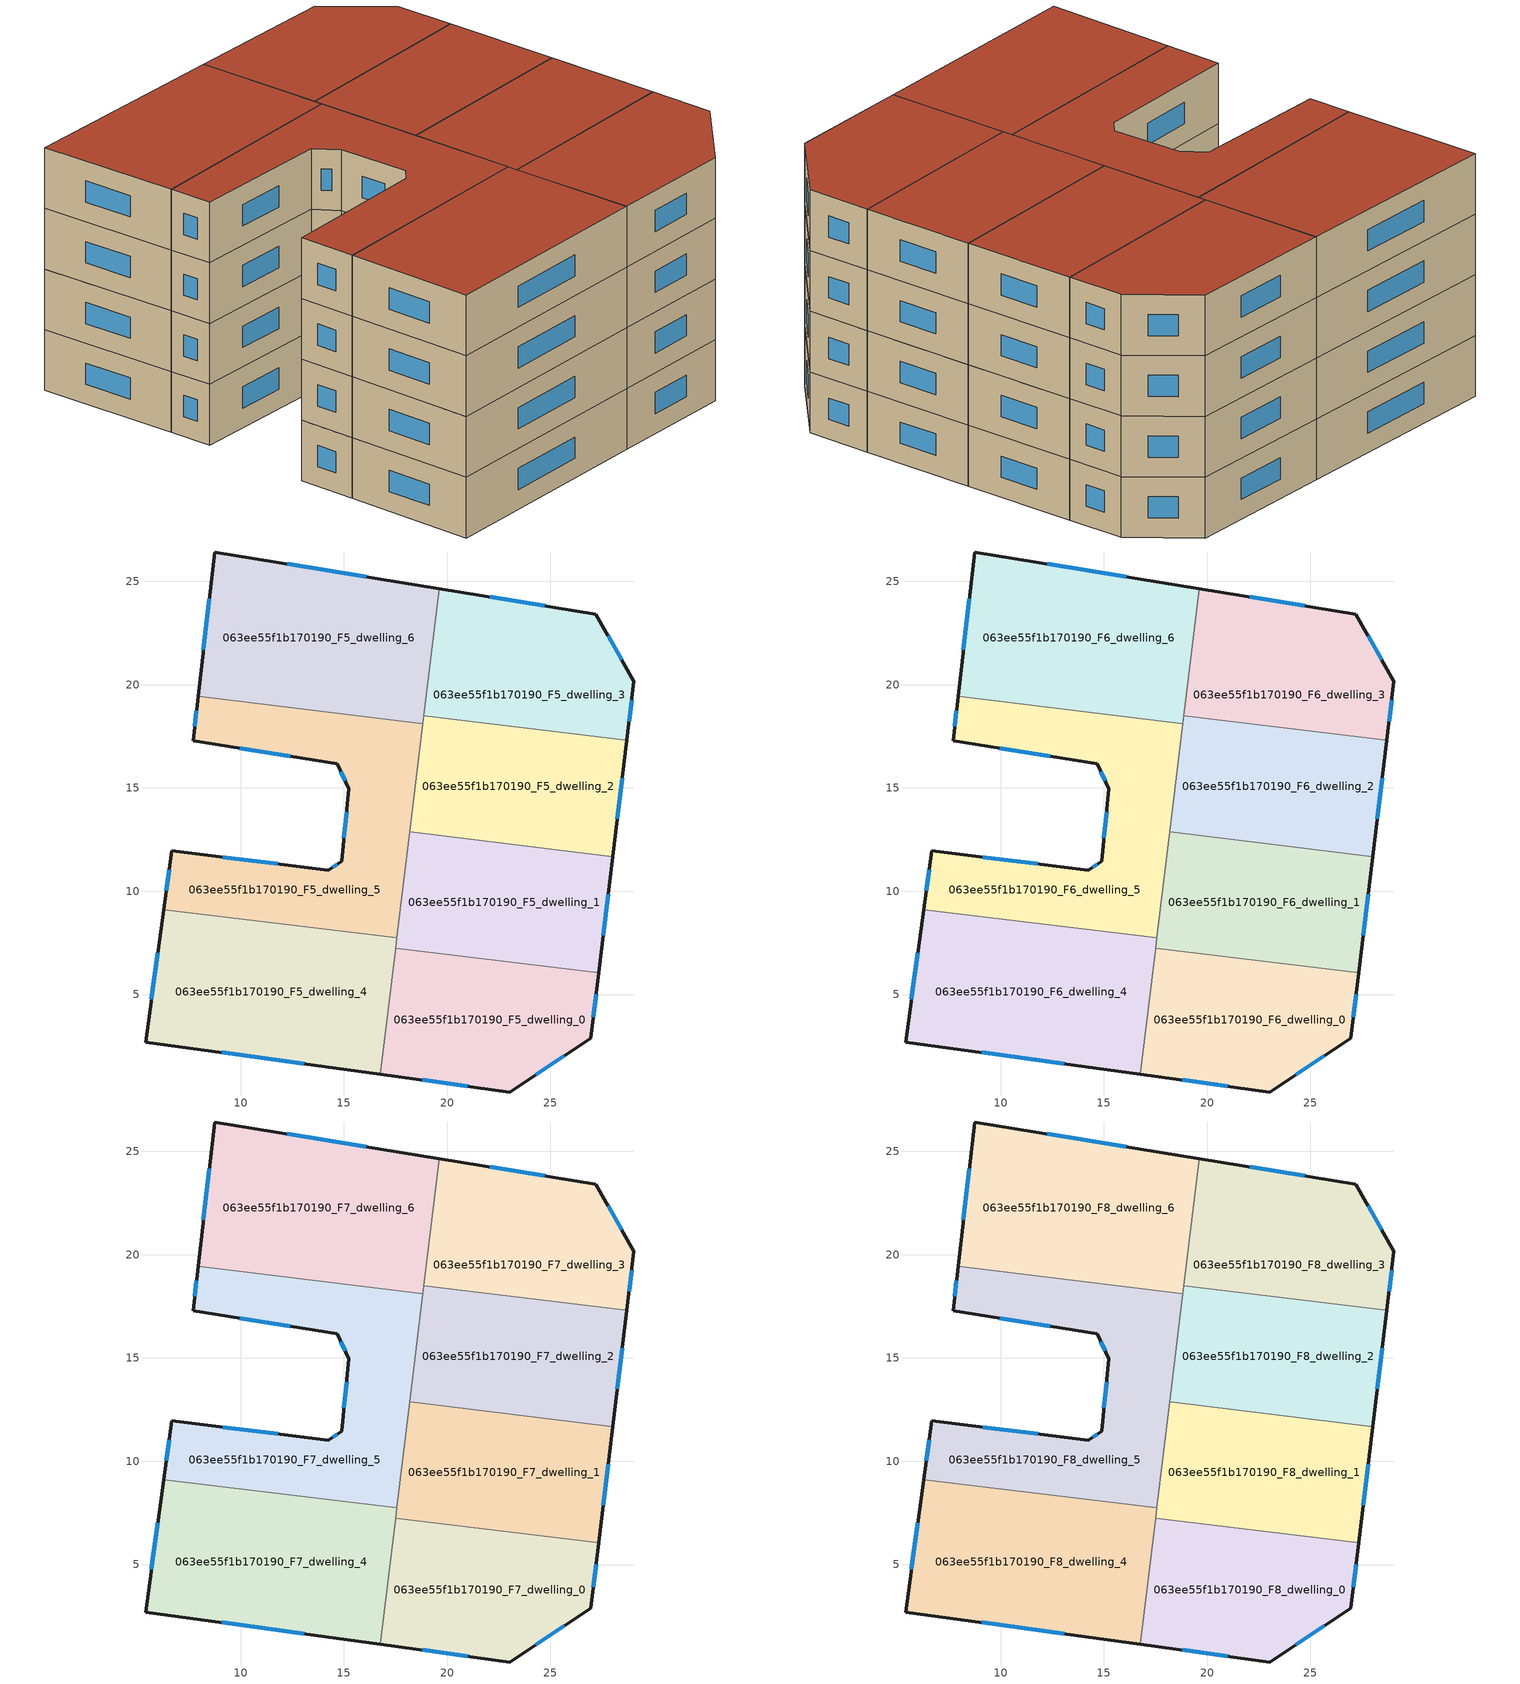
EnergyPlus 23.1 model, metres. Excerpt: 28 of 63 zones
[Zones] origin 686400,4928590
063ee55f1b170190_F5_dwelling_0
 floor to 063ee55f1b170190_F4_dwelling_0 (EU_floor_Construction): 27.34,6.05 26.95,2.88 23.02,0.28 16.76,1.14 17.5,7.25 z15
 wall outside (EU_wall_Construction): 16.76,1.14 23.02,0.28 26.95,2.88 27.34,6.05 z15:18
 wall to 063ee55f1b170190_F5_dwelling_1 (EU_wall_Construction): 27.34,6.05 17.5,7.25 z15:18
 wall to 063ee55f1b170190_F5_dwelling_4 (EU_wall_Construction): 17.5,7.25 16.76,1.14 z15:18
 window (EU_Window_Construction): 27.08,3.91 27.21,5.02 / 24.3,1.12 25.68,2.04 / 18.79,0.86 20.99,0.56 z15.97:17.03
063ee55f1b170190_F5_dwelling_1
 floor to 063ee55f1b170190_F4_dwelling_1 (EU_floor_Construction): 28.02,11.67 27.34,6.05 17.5,7.25 18.19,12.87 z15
 wall outside (EU_wall_Construction): 27.34,6.05 28.02,11.67 z15:18
 wall to 063ee55f1b170190_F5_dwelling_2 (EU_wall_Construction): 28.02,11.67 18.19,12.87 z15:18
 wall to 063ee55f1b170190_F5_dwelling_5 (EU_wall_Construction): 18.19,12.87 17.56,7.74 z15:18
 wall to 063ee55f1b170190_F5_dwelling_4 (EU_wall_Construction): 17.56,7.74 17.5,7.24 z15:18
 window (EU_Window_Construction): 27.56,7.87 27.8,9.85 z15.97:17.03
063ee55f1b170190_F5_dwelling_2
 floor to 063ee55f1b170190_F4_dwelling_2 (EU_floor_Construction): 28.7,17.3 28.02,11.67 18.19,12.87 18.87,18.49 z15
 wall outside (EU_wall_Construction): 28.02,11.67 28.7,17.3 z15:18
 wall to 063ee55f1b170190_F5_dwelling_3 (EU_wall_Construction): 28.7,17.3 18.87,18.49 z15:18
 wall to 063ee55f1b170190_F5_dwelling_6 (EU_wall_Construction): 18.87,18.49 18.82,18.11 z15:18
 wall to 063ee55f1b170190_F5_dwelling_5 (EU_wall_Construction): 18.82,18.11 18.19,12.87 z15:18
 window (EU_Window_Construction): 28.24,13.5 28.48,15.48 z15.97:17.03
063ee55f1b170190_F5_dwelling_3
 floor to 063ee55f1b170190_F4_dwelling_3 (EU_floor_Construction): 27.19,23.41 29.04,20.16 28.7,17.3 18.87,18.49 19.62,24.65 z15
 wall outside (EU_wall_Construction): 28.7,17.3 29.04,20.16 27.19,23.41 19.62,24.65 z15:18
 wall to 063ee55f1b170190_F5_dwelling_6 (EU_wall_Construction): 19.62,24.65 18.87,18.49 z15:18
 window (EU_Window_Construction): 24.74,23.81 22.07,24.25 / 28.44,21.21 27.79,22.36 / 28.81,18.23 28.93,19.23 z15.97:17.03
063ee55f1b170190_F5_dwelling_4
 floor to 063ee55f1b170190_F4_dwelling_4 (EU_floor_Construction): 17.56,7.74 16.76,1.14 5.4,2.7 6.28,9.11 z15
 wall outside (EU_wall_Construction): 6.28,9.11 5.4,2.7 16.76,1.14 z15:18
 wall to 063ee55f1b170190_F5_dwelling_5 (EU_wall_Construction): 17.56,7.74 6.28,9.11 z15:18
 window (EU_Window_Construction): 9.09,2.2 13.08,1.65 / 6,7.03 5.69,4.78 z15.97:17.03
063ee55f1b170190_F5_dwelling_5
 floor to 063ee55f1b170190_F4_dwelling_5 (EU_floor_Construction): 18.82,18.11 17.56,7.74 6.28,9.11 6.68,11.95 14.25,11.02 14.89,11.44 15.24,14.96 14.67,16.17 7.7,17.29 7.95,19.43 z15
 wall outside (EU_wall_Construction): 7.95,19.43 7.7,17.29 14.67,16.17 15.24,14.96 14.89,11.44 14.25,11.02 6.68,11.95 6.28,9.11 z15:18
 wall to 063ee55f1b170190_F5_dwelling_6 (EU_wall_Construction): 18.82,18.11 7.95,19.43 z15:18
 window (EU_Window_Construction): 11.8,11.32 9.13,11.65 / 14.69,11.3 14.46,11.16 / 15.13,13.82 15.01,12.58 / 14.86,15.78 15.06,15.35 / 9.96,16.93 12.41,16.53 / 7.87,18.73 7.78,17.98 / 6.55,11.03 6.41,10.03 z15.97:17.03
063ee55f1b170190_F5_dwelling_6
 floor to 063ee55f1b170190_F4_dwelling_6 (EU_floor_Construction): 19.62,24.65 18.82,18.11 7.95,19.43 8.74,26.42 z15
 wall outside (EU_wall_Construction): 19.62,24.65 8.74,26.42 7.95,19.43 z15:18
 window (EU_Window_Construction): 8.49,24.15 8.21,21.69 / 16.09,25.22 12.27,25.84 z15.97:17.03
063ee55f1b170190_F6_dwelling_0
 floor to 063ee55f1b170190_F5_dwelling_0 (EU_floor_Construction): 27.34,6.05 26.95,2.88 23.02,0.28 16.76,1.14 17.5,7.25 z18
 wall outside (EU_wall_Construction): 16.76,1.14 23.02,0.28 26.95,2.88 27.34,6.05 z18:21
 wall to 063ee55f1b170190_F6_dwelling_1 (EU_wall_Construction): 27.34,6.05 17.5,7.25 z18:21
 wall to 063ee55f1b170190_F6_dwelling_4 (EU_wall_Construction): 17.5,7.25 16.76,1.14 z18:21
 window (EU_Window_Construction): 27.08,3.91 27.21,5.02 / 24.3,1.12 25.68,2.04 / 18.79,0.86 20.99,0.56 z18.97:20.03
063ee55f1b170190_F6_dwelling_1
 floor to 063ee55f1b170190_F5_dwelling_1 (EU_floor_Construction): 28.02,11.67 27.34,6.05 17.5,7.25 18.19,12.87 z18
 wall outside (EU_wall_Construction): 27.34,6.05 28.02,11.67 z18:21
 wall to 063ee55f1b170190_F6_dwelling_2 (EU_wall_Construction): 28.02,11.67 18.19,12.87 z18:21
 wall to 063ee55f1b170190_F6_dwelling_5 (EU_wall_Construction): 18.19,12.87 17.56,7.74 z18:21
 wall to 063ee55f1b170190_F6_dwelling_4 (EU_wall_Construction): 17.56,7.74 17.5,7.24 z18:21
 window (EU_Window_Construction): 27.56,7.87 27.8,9.85 z18.97:20.03
063ee55f1b170190_F6_dwelling_2
 floor to 063ee55f1b170190_F5_dwelling_2 (EU_floor_Construction): 28.7,17.3 28.02,11.67 18.19,12.87 18.87,18.49 z18
 wall outside (EU_wall_Construction): 28.02,11.67 28.7,17.3 z18:21
 wall to 063ee55f1b170190_F6_dwelling_3 (EU_wall_Construction): 28.7,17.3 18.87,18.49 z18:21
 wall to 063ee55f1b170190_F6_dwelling_6 (EU_wall_Construction): 18.87,18.49 18.82,18.11 z18:21
 wall to 063ee55f1b170190_F6_dwelling_5 (EU_wall_Construction): 18.82,18.11 18.19,12.87 z18:21
 window (EU_Window_Construction): 28.24,13.5 28.48,15.48 z18.97:20.03
063ee55f1b170190_F6_dwelling_3
 floor to 063ee55f1b170190_F5_dwelling_3 (EU_floor_Construction): 27.19,23.41 29.04,20.16 28.7,17.3 18.87,18.49 19.62,24.65 z18
 wall outside (EU_wall_Construction): 28.7,17.3 29.04,20.16 27.19,23.41 19.62,24.65 z18:21
 wall to 063ee55f1b170190_F6_dwelling_6 (EU_wall_Construction): 19.62,24.65 18.87,18.49 z18:21
 window (EU_Window_Construction): 24.74,23.81 22.07,24.25 / 28.44,21.21 27.79,22.36 / 28.81,18.23 28.93,19.23 z18.97:20.03
063ee55f1b170190_F6_dwelling_4
 floor to 063ee55f1b170190_F5_dwelling_4 (EU_floor_Construction): 17.56,7.74 16.76,1.14 5.4,2.7 6.28,9.11 z18
 wall outside (EU_wall_Construction): 6.28,9.11 5.4,2.7 16.76,1.14 z18:21
 wall to 063ee55f1b170190_F6_dwelling_5 (EU_wall_Construction): 17.56,7.74 6.28,9.11 z18:21
 window (EU_Window_Construction): 9.09,2.2 13.08,1.65 / 6,7.03 5.69,4.78 z18.97:20.03
063ee55f1b170190_F6_dwelling_5
 floor to 063ee55f1b170190_F5_dwelling_5 (EU_floor_Construction): 18.82,18.11 17.56,7.74 6.28,9.11 6.68,11.95 14.25,11.02 14.89,11.44 15.24,14.96 14.67,16.17 7.7,17.29 7.95,19.43 z18
 wall outside (EU_wall_Construction): 7.95,19.43 7.7,17.29 14.67,16.17 15.24,14.96 14.89,11.44 14.25,11.02 6.68,11.95 6.28,9.11 z18:21
 wall to 063ee55f1b170190_F6_dwelling_6 (EU_wall_Construction): 18.82,18.11 7.95,19.43 z18:21
 window (EU_Window_Construction): 11.8,11.32 9.13,11.65 / 14.69,11.3 14.46,11.16 / 15.13,13.82 15.01,12.58 / 14.86,15.78 15.06,15.35 / 9.96,16.93 12.41,16.53 / 7.87,18.73 7.78,17.98 / 6.55,11.03 6.41,10.03 z18.97:20.03
063ee55f1b170190_F6_dwelling_6
 floor to 063ee55f1b170190_F5_dwelling_6 (EU_floor_Construction): 19.62,24.65 18.82,18.11 7.95,19.43 8.74,26.42 z18
 wall outside (EU_wall_Construction): 19.62,24.65 8.74,26.42 7.95,19.43 z18:21
 window (EU_Window_Construction): 8.49,24.15 8.21,21.69 / 16.09,25.22 12.27,25.84 z18.97:20.03
063ee55f1b170190_F7_dwelling_0
 floor to 063ee55f1b170190_F6_dwelling_0 (EU_floor_Construction): 27.34,6.05 26.95,2.88 23.02,0.28 16.76,1.14 17.5,7.25 z21
 wall outside (EU_wall_Construction): 16.76,1.14 23.02,0.28 26.95,2.88 27.34,6.05 z21:24
 wall to 063ee55f1b170190_F7_dwelling_1 (EU_wall_Construction): 27.34,6.05 17.5,7.25 z21:24
 wall to 063ee55f1b170190_F7_dwelling_4 (EU_wall_Construction): 17.5,7.25 16.76,1.14 z21:24
 window (EU_Window_Construction): 27.08,3.91 27.21,5.02 / 24.3,1.12 25.68,2.04 / 18.79,0.86 20.99,0.56 z21.97:23.03
063ee55f1b170190_F7_dwelling_1
 floor to 063ee55f1b170190_F6_dwelling_1 (EU_floor_Construction): 28.02,11.67 27.34,6.05 17.5,7.25 18.19,12.87 z21
 wall outside (EU_wall_Construction): 27.34,6.05 28.02,11.67 z21:24
 wall to 063ee55f1b170190_F7_dwelling_2 (EU_wall_Construction): 28.02,11.67 18.19,12.87 z21:24
 wall to 063ee55f1b170190_F7_dwelling_5 (EU_wall_Construction): 18.19,12.87 17.56,7.74 z21:24
 wall to 063ee55f1b170190_F7_dwelling_4 (EU_wall_Construction): 17.56,7.74 17.5,7.24 z21:24
 window (EU_Window_Construction): 27.56,7.87 27.8,9.85 z21.97:23.03
063ee55f1b170190_F7_dwelling_2
 floor to 063ee55f1b170190_F6_dwelling_2 (EU_floor_Construction): 28.7,17.3 28.02,11.67 18.19,12.87 18.87,18.49 z21
 wall outside (EU_wall_Construction): 28.02,11.67 28.7,17.3 z21:24
 wall to 063ee55f1b170190_F7_dwelling_3 (EU_wall_Construction): 28.7,17.3 18.87,18.49 z21:24
 wall to 063ee55f1b170190_F7_dwelling_6 (EU_wall_Construction): 18.87,18.49 18.82,18.11 z21:24
 wall to 063ee55f1b170190_F7_dwelling_5 (EU_wall_Construction): 18.82,18.11 18.19,12.87 z21:24
 window (EU_Window_Construction): 28.24,13.5 28.48,15.48 z21.97:23.03
063ee55f1b170190_F7_dwelling_3
 floor to 063ee55f1b170190_F6_dwelling_3 (EU_floor_Construction): 27.19,23.41 29.04,20.16 28.7,17.3 18.87,18.49 19.62,24.65 z21
 wall outside (EU_wall_Construction): 28.7,17.3 29.04,20.16 27.19,23.41 19.62,24.65 z21:24
 wall to 063ee55f1b170190_F7_dwelling_6 (EU_wall_Construction): 19.62,24.65 18.87,18.49 z21:24
 window (EU_Window_Construction): 24.74,23.81 22.07,24.25 / 28.44,21.21 27.79,22.36 / 28.81,18.23 28.93,19.23 z21.97:23.03
063ee55f1b170190_F7_dwelling_4
 floor to 063ee55f1b170190_F6_dwelling_4 (EU_floor_Construction): 17.56,7.74 16.76,1.14 5.4,2.7 6.28,9.11 z21
 wall outside (EU_wall_Construction): 6.28,9.11 5.4,2.7 16.76,1.14 z21:24
 wall to 063ee55f1b170190_F7_dwelling_5 (EU_wall_Construction): 17.56,7.74 6.28,9.11 z21:24
 window (EU_Window_Construction): 9.09,2.2 13.08,1.65 / 6,7.03 5.69,4.78 z21.97:23.03
063ee55f1b170190_F7_dwelling_5
 floor to 063ee55f1b170190_F6_dwelling_5 (EU_floor_Construction): 18.82,18.11 17.56,7.74 6.28,9.11 6.68,11.95 14.25,11.02 14.89,11.44 15.24,14.96 14.67,16.17 7.7,17.29 7.95,19.43 z21
 wall outside (EU_wall_Construction): 7.95,19.43 7.7,17.29 14.67,16.17 15.24,14.96 14.89,11.44 14.25,11.02 6.68,11.95 6.28,9.11 z21:24
 wall to 063ee55f1b170190_F7_dwelling_6 (EU_wall_Construction): 18.82,18.11 7.95,19.43 z21:24
 window (EU_Window_Construction): 11.8,11.32 9.13,11.65 / 14.69,11.3 14.46,11.16 / 15.13,13.82 15.01,12.58 / 14.86,15.78 15.06,15.35 / 9.96,16.93 12.41,16.53 / 7.87,18.73 7.78,17.98 / 6.55,11.03 6.41,10.03 z21.97:23.03
063ee55f1b170190_F7_dwelling_6
 floor to 063ee55f1b170190_F6_dwelling_6 (EU_floor_Construction): 19.62,24.65 18.82,18.11 7.95,19.43 8.74,26.42 z21
 wall outside (EU_wall_Construction): 19.62,24.65 8.74,26.42 7.95,19.43 z21:24
 window (EU_Window_Construction): 8.49,24.15 8.21,21.69 / 16.09,25.22 12.27,25.84 z21.97:23.03
063ee55f1b170190_F8_dwelling_0
 floor to 063ee55f1b170190_F7_dwelling_0 (EU_floor_Construction): 27.34,6.05 26.95,2.88 23.02,0.28 16.76,1.14 17.5,7.25 z24
 wall outside (EU_wall_Construction): 16.76,1.14 23.02,0.28 26.95,2.88 27.34,6.05 z24:27
 wall to 063ee55f1b170190_F8_dwelling_1 (EU_wall_Construction): 27.34,6.05 17.5,7.25 z24:27
 wall to 063ee55f1b170190_F8_dwelling_4 (EU_wall_Construction): 17.5,7.25 16.76,1.14 z24:27
 window (EU_Window_Construction): 27.08,3.91 27.21,5.02 / 24.3,1.12 25.68,2.04 / 18.79,0.86 20.99,0.56 z24.97:26.03
 roof outside (EU_roof_Construction): 26.95,2.88 27.34,6.05 17.5,7.25 16.76,1.14 23.02,0.28 z27
063ee55f1b170190_F8_dwelling_1
 floor to 063ee55f1b170190_F7_dwelling_1 (EU_floor_Construction): 28.02,11.67 27.34,6.05 17.5,7.25 18.19,12.87 z24
 wall outside (EU_wall_Construction): 27.34,6.05 28.02,11.67 z24:27
 wall to 063ee55f1b170190_F8_dwelling_2 (EU_wall_Construction): 28.02,11.67 18.19,12.87 z24:27
 wall to 063ee55f1b170190_F8_dwelling_5 (EU_wall_Construction): 18.19,12.87 17.56,7.74 z24:27
 wall to 063ee55f1b170190_F8_dwelling_4 (EU_wall_Construction): 17.56,7.74 17.5,7.24 z24:27
 window (EU_Window_Construction): 27.56,7.87 27.8,9.85 z24.97:26.03
 roof outside (EU_roof_Construction): 27.34,6.05 28.02,11.67 18.19,12.87 17.5,7.25 z27
063ee55f1b170190_F8_dwelling_2
 floor to 063ee55f1b170190_F7_dwelling_2 (EU_floor_Construction): 28.7,17.3 28.02,11.67 18.19,12.87 18.87,18.49 z24
 wall outside (EU_wall_Construction): 28.02,11.67 28.7,17.3 z24:27
 wall to 063ee55f1b170190_F8_dwelling_3 (EU_wall_Construction): 28.7,17.3 18.87,18.49 z24:27
 wall to 063ee55f1b170190_F8_dwelling_6 (EU_wall_Construction): 18.87,18.49 18.82,18.11 z24:27
 wall to 063ee55f1b170190_F8_dwelling_5 (EU_wall_Construction): 18.82,18.11 18.19,12.87 z24:27
 window (EU_Window_Construction): 28.24,13.5 28.48,15.48 z24.97:26.03
 roof outside (EU_roof_Construction): 28.02,11.67 28.7,17.3 18.87,18.49 18.19,12.87 z27
063ee55f1b170190_F8_dwelling_3
 floor to 063ee55f1b170190_F7_dwelling_3 (EU_floor_Construction): 27.19,23.41 29.04,20.16 28.7,17.3 18.87,18.49 19.62,24.65 z24
 wall outside (EU_wall_Construction): 28.7,17.3 29.04,20.16 27.19,23.41 19.62,24.65 z24:27
 wall to 063ee55f1b170190_F8_dwelling_6 (EU_wall_Construction): 19.62,24.65 18.87,18.49 z24:27
 window (EU_Window_Construction): 24.74,23.81 22.07,24.25 / 28.44,21.21 27.79,22.36 / 28.81,18.23 28.93,19.23 z24.97:26.03
 roof outside (EU_roof_Construction): 28.7,17.3 29.04,20.16 27.19,23.41 19.62,24.65 18.87,18.49 z27
063ee55f1b170190_F8_dwelling_4
 floor to 063ee55f1b170190_F7_dwelling_4 (EU_floor_Construction): 17.56,7.74 16.76,1.14 5.4,2.7 6.28,9.11 z24
 wall outside (EU_wall_Construction): 6.28,9.11 5.4,2.7 16.76,1.14 z24:27
 wall to 063ee55f1b170190_F8_dwelling_5 (EU_wall_Construction): 17.56,7.74 6.28,9.11 z24:27
 window (EU_Window_Construction): 9.09,2.2 13.08,1.65 / 6,7.03 5.69,4.78 z24.97:26.03
 roof outside (EU_roof_Construction): 16.76,1.14 17.56,7.74 6.28,9.11 5.4,2.7 z27
063ee55f1b170190_F8_dwelling_5
 floor to 063ee55f1b170190_F7_dwelling_5 (EU_floor_Construction): 18.82,18.11 17.56,7.74 6.28,9.11 6.68,11.95 14.25,11.02 14.89,11.44 15.24,14.96 14.67,16.17 7.7,17.29 7.95,19.43 z24
 wall outside (EU_wall_Construction): 7.95,19.43 7.7,17.29 14.67,16.17 15.24,14.96 14.89,11.44 14.25,11.02 6.68,11.95 6.28,9.11 z24:27
 wall to 063ee55f1b170190_F8_dwelling_6 (EU_wall_Construction): 18.82,18.11 7.95,19.43 z24:27
 window (EU_Window_Construction): 11.8,11.32 9.13,11.65 / 14.69,11.3 14.46,11.16 / 15.13,13.82 15.01,12.58 / 14.86,15.78 15.06,15.35 / 9.96,16.93 12.41,16.53 / 7.87,18.73 7.78,17.98 / 6.55,11.03 6.41,10.03 z24.97:26.03
 roof outside (EU_roof_Construction): 17.56,7.74 18.82,18.11 7.95,19.43 7.7,17.29 14.67,16.17 15.24,14.96 14.89,11.44 14.25,11.02 6.68,11.95 6.28,9.11 z27
063ee55f1b170190_F8_dwelling_6
 floor to 063ee55f1b170190_F7_dwelling_6 (EU_floor_Construction): 19.62,24.65 18.82,18.11 7.95,19.43 8.74,26.42 z24
 wall outside (EU_wall_Construction): 19.62,24.65 8.74,26.42 7.95,19.43 z24:27
 window (EU_Window_Construction): 8.49,24.15 8.21,21.69 / 16.09,25.22 12.27,25.84 z24.97:26.03
 roof outside (EU_roof_Construction): 18.82,18.11 19.62,24.65 8.74,26.42 7.95,19.43 z27
[Building]
EU S2 Campaign: North Axis=0; Terrain=City; Solar Distribution=FullExterior
[Site:Location]
Bologna: Latitude=44.5; Longitude=11.25; Time Zone=1; Elevation=37
[SizingPeriod:WeatherFileDays]
AnnualSizingPeriod: Begin Month=1; Begin Day of Month=1; End Month=12; End Day of Month=31; Day of Week for Start Day=Monday; Use Weather File Daylight Saving Period=No; Use Weather File Rain and Snow Indicators=No
[MATERIAL]
EU_InternalMass_Material: Roughness=MediumRough; Thickness=0.1; Conductivity=1; Density=1800; Specific Heat=900; Thermal Absorptance=0.9; Solar Absorptance=0.7; Visible Absorptance=0.7
[MATERIAL:NOMASS] Roughness=MediumRough; Thermal Absorptance=0.9; Solar Absorptance=0.7; Visible Absorptance=0.7
Name | Thermal Resistance
EU_wall_NoMass | 0.779417
EU_roof_NoMass | 0.435466
EU_floor_NoMass | 0.588222
[WINDOWMATERIAL:SIMPLEGLAZINGSYSTEM]
EU_Window_SimpleGlazing: UFactor=5.16242; Solar Heat Gain Coefficient=0.85; Visible Transmittance=0.85
[CONSTRUCTION]
EU_wall_Construction: EU_wall_NoMass
EU_roof_Construction: EU_roof_NoMass
EU_floor_Construction: EU_floor_NoMass
EU_Window_Construction: EU_Window_SimpleGlazing
EU_InternalMass_Construction: EU_InternalMass_Material
[ZONE] Type=1; Multiplier=1; Ceiling Height=autocalculate; Floor Area=autocalculate; Part of Total Floor Area=Yes
Name | Volume
063ee55f1b170190_F5_dwelling_0; 063ee55f1b170190_F6_dwelling_0; 063ee55f1b170190_F7_dwelling_0; 063ee55f1b170190_F8_dwelling_0 | 168.318
063ee55f1b170190_F5_dwelling_1; 063ee55f1b170190_F6_dwelling_1; 063ee55f1b170190_F7_dwelling_1; 063ee55f1b170190_F8_dwelling_1 | 168.335
063ee55f1b170190_F5_dwelling_2; 063ee55f1b170190_F6_dwelling_2; 063ee55f1b170190_F7_dwelling_2; 063ee55f1b170190_F8_dwelling_2 | 168.313
063ee55f1b170190_F5_dwelling_3; 063ee55f1b170190_F6_dwelling_3; 063ee55f1b170190_F7_dwelling_3; 063ee55f1b170190_F8_dwelling_3 | 168.308
063ee55f1b170190_F5_dwelling_4; 063ee55f1b170190_F6_dwelling_4; 063ee55f1b170190_F7_dwelling_4; 063ee55f1b170190_F8_dwelling_4 | 224.424
063ee55f1b170190_F5_dwelling_5; 063ee55f1b170190_F6_dwelling_5; 063ee55f1b170190_F7_dwelling_5; 063ee55f1b170190_F8_dwelling_5 | 224.399
063ee55f1b170190_F5_dwelling_6; 063ee55f1b170190_F6_dwelling_6; 063ee55f1b170190_F7_dwelling_6; 063ee55f1b170190_F8_dwelling_6 | 224.419
[INTERNALMASS] Construction=EU_InternalMass_Construction
Name | Zone or ZoneList | Surface Area
063ee55f1b170190_F5_dwelling_0_EU_InternalMass | 063ee55f1b170190_F5_dwelling_0 | 56.1058
063ee55f1b170190_F5_dwelling_1_EU_InternalMass | 063ee55f1b170190_F5_dwelling_1 | 56.1117
063ee55f1b170190_F5_dwelling_2_EU_InternalMass | 063ee55f1b170190_F5_dwelling_2 | 56.1046
063ee55f1b170190_F5_dwelling_3_EU_InternalMass | 063ee55f1b170190_F5_dwelling_3 | 56.1029
063ee55f1b170190_F5_dwelling_4_EU_InternalMass | 063ee55f1b170190_F5_dwelling_4 | 74.8081
063ee55f1b170190_F5_dwelling_5_EU_InternalMass | 063ee55f1b170190_F5_dwelling_5 | 74.7994
063ee55f1b170190_F5_dwelling_6_EU_InternalMass | 063ee55f1b170190_F5_dwelling_6 | 74.8066
063ee55f1b170190_F6_dwelling_0_EU_InternalMass | 063ee55f1b170190_F6_dwelling_0 | 56.1058
063ee55f1b170190_F6_dwelling_1_EU_InternalMass | 063ee55f1b170190_F6_dwelling_1 | 56.1117
063ee55f1b170190_F6_dwelling_2_EU_InternalMass | 063ee55f1b170190_F6_dwelling_2 | 56.1046
063ee55f1b170190_F6_dwelling_3_EU_InternalMass | 063ee55f1b170190_F6_dwelling_3 | 56.1029
063ee55f1b170190_F6_dwelling_4_EU_InternalMass | 063ee55f1b170190_F6_dwelling_4 | 74.8081
063ee55f1b170190_F6_dwelling_5_EU_InternalMass | 063ee55f1b170190_F6_dwelling_5 | 74.7994
063ee55f1b170190_F6_dwelling_6_EU_InternalMass | 063ee55f1b170190_F6_dwelling_6 | 74.8066
063ee55f1b170190_F7_dwelling_0_EU_InternalMass | 063ee55f1b170190_F7_dwelling_0 | 56.1058
063ee55f1b170190_F7_dwelling_1_EU_InternalMass | 063ee55f1b170190_F7_dwelling_1 | 56.1117
063ee55f1b170190_F7_dwelling_2_EU_InternalMass | 063ee55f1b170190_F7_dwelling_2 | 56.1046
063ee55f1b170190_F7_dwelling_3_EU_InternalMass | 063ee55f1b170190_F7_dwelling_3 | 56.1029
063ee55f1b170190_F7_dwelling_4_EU_InternalMass | 063ee55f1b170190_F7_dwelling_4 | 74.8081
063ee55f1b170190_F7_dwelling_5_EU_InternalMass | 063ee55f1b170190_F7_dwelling_5 | 74.7994
063ee55f1b170190_F7_dwelling_6_EU_InternalMass | 063ee55f1b170190_F7_dwelling_6 | 74.8066
063ee55f1b170190_F8_dwelling_0_EU_InternalMass | 063ee55f1b170190_F8_dwelling_0 | 56.1058
063ee55f1b170190_F8_dwelling_1_EU_InternalMass | 063ee55f1b170190_F8_dwelling_1 | 56.1117
063ee55f1b170190_F8_dwelling_2_EU_InternalMass | 063ee55f1b170190_F8_dwelling_2 | 56.1046
063ee55f1b170190_F8_dwelling_3_EU_InternalMass | 063ee55f1b170190_F8_dwelling_3 | 56.1029
063ee55f1b170190_F8_dwelling_4_EU_InternalMass | 063ee55f1b170190_F8_dwelling_4 | 74.8081
063ee55f1b170190_F8_dwelling_5_EU_InternalMass | 063ee55f1b170190_F8_dwelling_5 | 74.7994
063ee55f1b170190_F8_dwelling_6_EU_InternalMass | 063ee55f1b170190_F8_dwelling_6 | 74.8066
[OTHEREQUIPMENT] Fuel Type=Electricity; Design Level Calculation Method=Watts/Area; Power per Zone Floor Area=1; Fraction Latent=0; Fraction Radiant=0; Fraction Lost=0; Carbon Dioxide Generation Rate=0; EndUse Subcategory=EU_Step8_InternalGains
Name | Zone or ZoneList or Space or SpaceList | Schedule
EU_Step8_InternalGain_063ee55f1b170190_F5_dwelling_0_f000 | 063ee55f1b170190_F5_dwelling_0 | EU_Step8_GainSchedule_063ee55f1b170190_F5_dwelling_0_f000
EU_Step8_InternalGain_063ee55f1b170190_F5_dwelling_1_f000 | 063ee55f1b170190_F5_dwelling_1 | EU_Step8_GainSchedule_063ee55f1b170190_F5_dwelling_1_f000
EU_Step8_InternalGain_063ee55f1b170190_F5_dwelling_2_f000 | 063ee55f1b170190_F5_dwelling_2 | EU_Step8_GainSchedule_063ee55f1b170190_F5_dwelling_2_f000
EU_Step8_InternalGain_063ee55f1b170190_F5_dwelling_3_f000 | 063ee55f1b170190_F5_dwelling_3 | EU_Step8_GainSchedule_063ee55f1b170190_F5_dwelling_3_f000
EU_Step8_InternalGain_063ee55f1b170190_F5_dwelling_4_f000 | 063ee55f1b170190_F5_dwelling_4 | EU_Step8_GainSchedule_063ee55f1b170190_F5_dwelling_4_f000
EU_Step8_InternalGain_063ee55f1b170190_F5_dwelling_5_f000 | 063ee55f1b170190_F5_dwelling_5 | EU_Step8_GainSchedule_063ee55f1b170190_F5_dwelling_5_f000
EU_Step8_InternalGain_063ee55f1b170190_F5_dwelling_6_f000 | 063ee55f1b170190_F5_dwelling_6 | EU_Step8_GainSchedule_063ee55f1b170190_F5_dwelling_6_f000
EU_Step8_InternalGain_063ee55f1b170190_F6_dwelling_0_f000 | 063ee55f1b170190_F6_dwelling_0 | EU_Step8_GainSchedule_063ee55f1b170190_F6_dwelling_0_f000
EU_Step8_InternalGain_063ee55f1b170190_F6_dwelling_1_f000 | 063ee55f1b170190_F6_dwelling_1 | EU_Step8_GainSchedule_063ee55f1b170190_F6_dwelling_1_f000
EU_Step8_InternalGain_063ee55f1b170190_F6_dwelling_2_f000 | 063ee55f1b170190_F6_dwelling_2 | EU_Step8_GainSchedule_063ee55f1b170190_F6_dwelling_2_f000
EU_Step8_InternalGain_063ee55f1b170190_F6_dwelling_3_f000 | 063ee55f1b170190_F6_dwelling_3 | EU_Step8_GainSchedule_063ee55f1b170190_F6_dwelling_3_f000
EU_Step8_InternalGain_063ee55f1b170190_F6_dwelling_4_f000 | 063ee55f1b170190_F6_dwelling_4 | EU_Step8_GainSchedule_063ee55f1b170190_F6_dwelling_4_f000
EU_Step8_InternalGain_063ee55f1b170190_F6_dwelling_5_f000 | 063ee55f1b170190_F6_dwelling_5 | EU_Step8_GainSchedule_063ee55f1b170190_F6_dwelling_5_f000
EU_Step8_InternalGain_063ee55f1b170190_F6_dwelling_6_f000 | 063ee55f1b170190_F6_dwelling_6 | EU_Step8_GainSchedule_063ee55f1b170190_F6_dwelling_6_f000
EU_Step8_InternalGain_063ee55f1b170190_F7_dwelling_0_f000 | 063ee55f1b170190_F7_dwelling_0 | EU_Step8_GainSchedule_063ee55f1b170190_F7_dwelling_0_f000
EU_Step8_InternalGain_063ee55f1b170190_F7_dwelling_1_f000 | 063ee55f1b170190_F7_dwelling_1 | EU_Step8_GainSchedule_063ee55f1b170190_F7_dwelling_1_f000
EU_Step8_InternalGain_063ee55f1b170190_F7_dwelling_2_f000 | 063ee55f1b170190_F7_dwelling_2 | EU_Step8_GainSchedule_063ee55f1b170190_F7_dwelling_2_f000
EU_Step8_InternalGain_063ee55f1b170190_F7_dwelling_3_f000 | 063ee55f1b170190_F7_dwelling_3 | EU_Step8_GainSchedule_063ee55f1b170190_F7_dwelling_3_f000
EU_Step8_InternalGain_063ee55f1b170190_F7_dwelling_4_f000 | 063ee55f1b170190_F7_dwelling_4 | EU_Step8_GainSchedule_063ee55f1b170190_F7_dwelling_4_f000
EU_Step8_InternalGain_063ee55f1b170190_F7_dwelling_5_f000 | 063ee55f1b170190_F7_dwelling_5 | EU_Step8_GainSchedule_063ee55f1b170190_F7_dwelling_5_f000
EU_Step8_InternalGain_063ee55f1b170190_F7_dwelling_6_f000 | 063ee55f1b170190_F7_dwelling_6 | EU_Step8_GainSchedule_063ee55f1b170190_F7_dwelling_6_f000
EU_Step8_InternalGain_063ee55f1b170190_F8_dwelling_0_f000 | 063ee55f1b170190_F8_dwelling_0 | EU_Step8_GainSchedule_063ee55f1b170190_F8_dwelling_0_f000
EU_Step8_InternalGain_063ee55f1b170190_F8_dwelling_1_f000 | 063ee55f1b170190_F8_dwelling_1 | EU_Step8_GainSchedule_063ee55f1b170190_F8_dwelling_1_f000
EU_Step8_InternalGain_063ee55f1b170190_F8_dwelling_2_f000 | 063ee55f1b170190_F8_dwelling_2 | EU_Step8_GainSchedule_063ee55f1b170190_F8_dwelling_2_f000
EU_Step8_InternalGain_063ee55f1b170190_F8_dwelling_3_f000 | 063ee55f1b170190_F8_dwelling_3 | EU_Step8_GainSchedule_063ee55f1b170190_F8_dwelling_3_f000
EU_Step8_InternalGain_063ee55f1b170190_F8_dwelling_4_f000 | 063ee55f1b170190_F8_dwelling_4 | EU_Step8_GainSchedule_063ee55f1b170190_F8_dwelling_4_f000
EU_Step8_InternalGain_063ee55f1b170190_F8_dwelling_5_f000 | 063ee55f1b170190_F8_dwelling_5 | EU_Step8_GainSchedule_063ee55f1b170190_F8_dwelling_5_f000
EU_Step8_InternalGain_063ee55f1b170190_F8_dwelling_6_f000 | 063ee55f1b170190_F8_dwelling_6 | EU_Step8_GainSchedule_063ee55f1b170190_F8_dwelling_6_f000
[ZONEVENTILATION:DESIGNFLOWRATE] Schedule=EU_AlwaysOn; Design Flow Rate Calculation Method=AirChanges/Hour; Air Changes per Hour=0.712058; Ventilation Type=Natural; Fan Pressure Rise=0; Fan Total Efficiency=1; Constant Term Coefficient=1; Temperature Term Coefficient=0; Velocity Term Coefficient=0; Velocity Squared Term Coefficient=0; Minimum Indoor Temperature=-100; Maximum Indoor Temperature=100; Delta Temperature=-100; Minimum Outdoor Temperature=-100; Maximum Outdoor Temperature=100; Maximum Wind Speed=40
Name | Zone or ZoneList or Space or SpaceList
EU_ConstantAir_063ee55f1b170190_F5_dwelling_0 | 063ee55f1b170190_F5_dwelling_0
EU_ConstantAir_063ee55f1b170190_F5_dwelling_1 | 063ee55f1b170190_F5_dwelling_1
EU_ConstantAir_063ee55f1b170190_F5_dwelling_2 | 063ee55f1b170190_F5_dwelling_2
EU_ConstantAir_063ee55f1b170190_F5_dwelling_3 | 063ee55f1b170190_F5_dwelling_3
EU_ConstantAir_063ee55f1b170190_F5_dwelling_4 | 063ee55f1b170190_F5_dwelling_4
EU_ConstantAir_063ee55f1b170190_F5_dwelling_5 | 063ee55f1b170190_F5_dwelling_5
EU_ConstantAir_063ee55f1b170190_F5_dwelling_6 | 063ee55f1b170190_F5_dwelling_6
EU_ConstantAir_063ee55f1b170190_F6_dwelling_0 | 063ee55f1b170190_F6_dwelling_0
EU_ConstantAir_063ee55f1b170190_F6_dwelling_1 | 063ee55f1b170190_F6_dwelling_1
EU_ConstantAir_063ee55f1b170190_F6_dwelling_2 | 063ee55f1b170190_F6_dwelling_2
EU_ConstantAir_063ee55f1b170190_F6_dwelling_3 | 063ee55f1b170190_F6_dwelling_3
EU_ConstantAir_063ee55f1b170190_F6_dwelling_4 | 063ee55f1b170190_F6_dwelling_4
EU_ConstantAir_063ee55f1b170190_F6_dwelling_5 | 063ee55f1b170190_F6_dwelling_5
EU_ConstantAir_063ee55f1b170190_F6_dwelling_6 | 063ee55f1b170190_F6_dwelling_6
EU_ConstantAir_063ee55f1b170190_F7_dwelling_0 | 063ee55f1b170190_F7_dwelling_0
EU_ConstantAir_063ee55f1b170190_F7_dwelling_1 | 063ee55f1b170190_F7_dwelling_1
EU_ConstantAir_063ee55f1b170190_F7_dwelling_2 | 063ee55f1b170190_F7_dwelling_2
EU_ConstantAir_063ee55f1b170190_F7_dwelling_3 | 063ee55f1b170190_F7_dwelling_3
EU_ConstantAir_063ee55f1b170190_F7_dwelling_4 | 063ee55f1b170190_F7_dwelling_4
EU_ConstantAir_063ee55f1b170190_F7_dwelling_5 | 063ee55f1b170190_F7_dwelling_5
EU_ConstantAir_063ee55f1b170190_F7_dwelling_6 | 063ee55f1b170190_F7_dwelling_6
EU_ConstantAir_063ee55f1b170190_F8_dwelling_0 | 063ee55f1b170190_F8_dwelling_0
EU_ConstantAir_063ee55f1b170190_F8_dwelling_1 | 063ee55f1b170190_F8_dwelling_1
EU_ConstantAir_063ee55f1b170190_F8_dwelling_2 | 063ee55f1b170190_F8_dwelling_2
EU_ConstantAir_063ee55f1b170190_F8_dwelling_3 | 063ee55f1b170190_F8_dwelling_3
EU_ConstantAir_063ee55f1b170190_F8_dwelling_4 | 063ee55f1b170190_F8_dwelling_4
EU_ConstantAir_063ee55f1b170190_F8_dwelling_5 | 063ee55f1b170190_F8_dwelling_5
EU_ConstantAir_063ee55f1b170190_F8_dwelling_6 | 063ee55f1b170190_F8_dwelling_6
[HVACTEMPLATE:THERMOSTAT] Constant Heating Setpoint=20; Constant Cooling Setpoint=50
EU_HeatOnly_063ee55f1b170190_F0_dwelling_0; EU_HeatOnly_063ee55f1b170190_F0_dwelling_1; EU_HeatOnly_063ee55f1b170190_F0_dwelling_2; EU_HeatOnly_063ee55f1b170190_F0_dwelling_3; EU_HeatOnly_063ee55f1b170190_F0_dwelling_4; EU_HeatOnly_063ee55f1b170190_F0_dwelling_5; EU_HeatOnly_063ee55f1b170190_F0_dwelling_6; EU_HeatOnly_063ee55f1b170190_F1_dwelling_0; EU_HeatOnly_063ee55f1b170190_F1_dwelling_1; EU_HeatOnly_063ee55f1b170190_F1_dwelling_2; EU_HeatOnly_063ee55f1b170190_F1_dwelling_3; EU_HeatOnly_063ee55f1b170190_F1_dwelling_4; EU_HeatOnly_063ee55f1b170190_F1_dwelling_5; EU_HeatOnly_063ee55f1b170190_F1_dwelling_6; EU_HeatOnly_063ee55f1b170190_F2_dwelling_0; EU_HeatOnly_063ee55f1b170190_F2_dwelling_1; EU_HeatOnly_063ee55f1b170190_F2_dwelling_2; EU_HeatOnly_063ee55f1b170190_F2_dwelling_3; EU_HeatOnly_063ee55f1b170190_F2_dwelling_4; EU_HeatOnly_063ee55f1b170190_F2_dwelling_5; EU_HeatOnly_063ee55f1b170190_F2_dwelling_6; EU_HeatOnly_063ee55f1b170190_F3_dwelling_0; EU_HeatOnly_063ee55f1b170190_F3_dwelling_1; EU_HeatOnly_063ee55f1b170190_F3_dwelling_2; EU_HeatOnly_063ee55f1b170190_F3_dwelling_3; EU_HeatOnly_063ee55f1b170190_F3_dwelling_4; EU_HeatOnly_063ee55f1b170190_F3_dwelling_5; EU_HeatOnly_063ee55f1b170190_F3_dwelling_6; EU_HeatOnly_063ee55f1b170190_F4_dwelling_0; EU_HeatOnly_063ee55f1b170190_F4_dwelling_1; EU_HeatOnly_063ee55f1b170190_F4_dwelling_2; EU_HeatOnly_063ee55f1b170190_F4_dwelling_3; EU_HeatOnly_063ee55f1b170190_F4_dwelling_4; EU_HeatOnly_063ee55f1b170190_F4_dwelling_5; EU_HeatOnly_063ee55f1b170190_F4_dwelling_6; EU_HeatOnly_063ee55f1b170190_F5_dwelling_0; EU_HeatOnly_063ee55f1b170190_F5_dwelling_1; EU_HeatOnly_063ee55f1b170190_F5_dwelling_2; EU_HeatOnly_063ee55f1b170190_F5_dwelling_3; EU_HeatOnly_063ee55f1b170190_F5_dwelling_4; EU_HeatOnly_063ee55f1b170190_F5_dwelling_5; EU_HeatOnly_063ee55f1b170190_F5_dwelling_6; EU_HeatOnly_063ee55f1b170190_F6_dwelling_0; EU_HeatOnly_063ee55f1b170190_F6_dwelling_1; EU_HeatOnly_063ee55f1b170190_F6_dwelling_2; EU_HeatOnly_063ee55f1b170190_F6_dwelling_3; EU_HeatOnly_063ee55f1b170190_F6_dwelling_4; EU_HeatOnly_063ee55f1b170190_F6_dwelling_5; EU_HeatOnly_063ee55f1b170190_F6_dwelling_6; EU_HeatOnly_063ee55f1b170190_F7_dwelling_0; EU_HeatOnly_063ee55f1b170190_F7_dwelling_1; EU_HeatOnly_063ee55f1b170190_F7_dwelling_2; EU_HeatOnly_063ee55f1b170190_F7_dwelling_3; EU_HeatOnly_063ee55f1b170190_F7_dwelling_4; EU_HeatOnly_063ee55f1b170190_F7_dwelling_5; EU_HeatOnly_063ee55f1b170190_F7_dwelling_6; EU_HeatOnly_063ee55f1b170190_F8_dwelling_0; EU_HeatOnly_063ee55f1b170190_F8_dwelling_1; EU_HeatOnly_063ee55f1b170190_F8_dwelling_2; EU_HeatOnly_063ee55f1b170190_F8_dwelling_3; EU_HeatOnly_063ee55f1b170190_F8_dwelling_4; EU_HeatOnly_063ee55f1b170190_F8_dwelling_5; EU_HeatOnly_063ee55f1b170190_F8_dwelling_6
[HVACTEMPLATE:ZONE:IDEALLOADSAIRSYSTEM] System Availability Schedule=EU_AlwaysOn; Maximum Heating Supply Air Temperature=50; Minimum Cooling Supply Air Temperature=13; Maximum Heating Supply Air Humidity Ratio=0.0156; Minimum Cooling Supply Air Humidity Ratio=0.0077; Heating Limit=NoLimit; Cooling Limit=NoLimit; Heating Availability Schedule=EU_AlwaysOn; Cooling Availability Schedule=EU_CoolingOff; Dehumidification Control Type=ConstantSensibleHeatRatio; Cooling Sensible Heat Ratio=0.7; Dehumidification Setpoint=60; Humidification Control Type=None; Humidification Setpoint=30; Outdoor Air Method=None; Outdoor Air Flow Rate per Person=0.00944; Outdoor Air Flow Rate per Zone Floor Area=0; Outdoor Air Flow Rate per Zone=0; Demand Controlled Ventilation Type=None; Outdoor Air Economizer Type=NoEconomizer; Heat Recovery Type=None; Sensible Heat Recovery Effectiveness=0.7; Latent Heat Recovery Effectiveness=0.65
Name | Template Thermostat
063ee55f1b170190_F5_dwelling_0 | EU_HeatOnly_063ee55f1b170190_F5_dwelling_0
063ee55f1b170190_F5_dwelling_1 | EU_HeatOnly_063ee55f1b170190_F5_dwelling_1
063ee55f1b170190_F5_dwelling_2 | EU_HeatOnly_063ee55f1b170190_F5_dwelling_2
063ee55f1b170190_F5_dwelling_3 | EU_HeatOnly_063ee55f1b170190_F5_dwelling_3
063ee55f1b170190_F5_dwelling_4 | EU_HeatOnly_063ee55f1b170190_F5_dwelling_4
063ee55f1b170190_F5_dwelling_5 | EU_HeatOnly_063ee55f1b170190_F5_dwelling_5
063ee55f1b170190_F5_dwelling_6 | EU_HeatOnly_063ee55f1b170190_F5_dwelling_6
063ee55f1b170190_F6_dwelling_0 | EU_HeatOnly_063ee55f1b170190_F6_dwelling_0
063ee55f1b170190_F6_dwelling_1 | EU_HeatOnly_063ee55f1b170190_F6_dwelling_1
063ee55f1b170190_F6_dwelling_2 | EU_HeatOnly_063ee55f1b170190_F6_dwelling_2
063ee55f1b170190_F6_dwelling_3 | EU_HeatOnly_063ee55f1b170190_F6_dwelling_3
063ee55f1b170190_F6_dwelling_4 | EU_HeatOnly_063ee55f1b170190_F6_dwelling_4
063ee55f1b170190_F6_dwelling_5 | EU_HeatOnly_063ee55f1b170190_F6_dwelling_5
063ee55f1b170190_F6_dwelling_6 | EU_HeatOnly_063ee55f1b170190_F6_dwelling_6
063ee55f1b170190_F7_dwelling_0 | EU_HeatOnly_063ee55f1b170190_F7_dwelling_0
063ee55f1b170190_F7_dwelling_1 | EU_HeatOnly_063ee55f1b170190_F7_dwelling_1
063ee55f1b170190_F7_dwelling_2 | EU_HeatOnly_063ee55f1b170190_F7_dwelling_2
063ee55f1b170190_F7_dwelling_3 | EU_HeatOnly_063ee55f1b170190_F7_dwelling_3
063ee55f1b170190_F7_dwelling_4 | EU_HeatOnly_063ee55f1b170190_F7_dwelling_4
063ee55f1b170190_F7_dwelling_5 | EU_HeatOnly_063ee55f1b170190_F7_dwelling_5
063ee55f1b170190_F7_dwelling_6 | EU_HeatOnly_063ee55f1b170190_F7_dwelling_6
063ee55f1b170190_F8_dwelling_0 | EU_HeatOnly_063ee55f1b170190_F8_dwelling_0
063ee55f1b170190_F8_dwelling_1 | EU_HeatOnly_063ee55f1b170190_F8_dwelling_1
063ee55f1b170190_F8_dwelling_2 | EU_HeatOnly_063ee55f1b170190_F8_dwelling_2
063ee55f1b170190_F8_dwelling_3 | EU_HeatOnly_063ee55f1b170190_F8_dwelling_3
063ee55f1b170190_F8_dwelling_4 | EU_HeatOnly_063ee55f1b170190_F8_dwelling_4
063ee55f1b170190_F8_dwelling_5 | EU_HeatOnly_063ee55f1b170190_F8_dwelling_5
063ee55f1b170190_F8_dwelling_6 | EU_HeatOnly_063ee55f1b170190_F8_dwelling_6
[SIZING:ZONE] Zone Cooling Design Supply Air Temperature Input Method=SupplyAirTemperature; Zone Cooling Design Supply Air Temperature=13; Zone Heating Design Supply Air Temperature Input Method=SupplyAirTemperature; Zone Heating Design Supply Air Temperature=50; Zone Cooling Design Supply Air Humidity Ratio=0.008; Zone Heating Design Supply Air Humidity Ratio=0.008; Cooling Design Air Flow Method=DesignDay; Cooling Design Air Flow Rate=0; Cooling Minimum Air Flow per Zone Floor Area=0.000762; Cooling Minimum Air Flow=0; Cooling Minimum Air Flow Fraction=0.2; Heating Design Air Flow Method=DesignDay; Heating Design Air Flow Rate=0; Heating Maximum Air Flow per Zone Floor Area=0.002032; Heating Maximum Air Flow=0.141576; Heating Maximum Air Flow Fraction=0.3; Account for Dedicated Outdoor Air System=No; Dedicated Outdoor Air System Control Strategy=NeutralSupplyAir; Dedicated Outdoor Air Low Setpoint Temperature for Design=autosize; Dedicated Outdoor Air High Setpoint Temperature for Design=autosize; Zone Load Sizing Method=Sensible Load Only No Latent Load; Zone Latent Cooling Design Supply Air Humidity Ratio Input Method=HumidityRatioDifference; Zone Cooling Design Supply Air Humidity Ratio Difference=0.005; Zone Latent Heating Design Supply Air Humidity Ratio Input Method=HumidityRatioDifference; Zone Humidification Design Supply Air Humidity Ratio Difference=0.005
063ee55f1b170190_F5_dwelling_0; 063ee55f1b170190_F5_dwelling_1; 063ee55f1b170190_F5_dwelling_2; 063ee55f1b170190_F5_dwelling_3; 063ee55f1b170190_F5_dwelling_4; 063ee55f1b170190_F5_dwelling_5; 063ee55f1b170190_F5_dwelling_6; 063ee55f1b170190_F6_dwelling_0; 063ee55f1b170190_F6_dwelling_1; 063ee55f1b170190_F6_dwelling_2; 063ee55f1b170190_F6_dwelling_3; 063ee55f1b170190_F6_dwelling_4; 063ee55f1b170190_F6_dwelling_5; 063ee55f1b170190_F6_dwelling_6; 063ee55f1b170190_F7_dwelling_0; 063ee55f1b170190_F7_dwelling_1; 063ee55f1b170190_F7_dwelling_2; 063ee55f1b170190_F7_dwelling_3; 063ee55f1b170190_F7_dwelling_4; 063ee55f1b170190_F7_dwelling_5; 063ee55f1b170190_F7_dwelling_6; 063ee55f1b170190_F8_dwelling_0; 063ee55f1b170190_F8_dwelling_1; 063ee55f1b170190_F8_dwelling_2; 063ee55f1b170190_F8_dwelling_3; 063ee55f1b170190_F8_dwelling_4; 063ee55f1b170190_F8_dwelling_5; 063ee55f1b170190_F8_dwelling_6
[SCHEDULE:CONSTANT]
Name | Hourly Value
EU_AlwaysOn | 1
EU_CoolingOff | 0
[SCHEDULE:FILE] Column Number=1; Rows to Skip at Top=0; Number of Hours of Data=8760; Column Separator=Comma; Interpolate to Timestep=No; Minutes per Item=60; Adjust Schedule for Daylight Savings=Yes
Name | File
EU_Step8_GainSchedule_063ee55f1b170190_F5_dwelling_0_f000 | ../../schedules/063ee55f1b170190/063ee55f1b170190_F5_dwelling_0_f000_gain.csv
EU_Step8_GainSchedule_063ee55f1b170190_F5_dwelling_1_f000 | ../../schedules/063ee55f1b170190/063ee55f1b170190_F5_dwelling_1_f000_gain.csv
EU_Step8_GainSchedule_063ee55f1b170190_F5_dwelling_2_f000 | ../../schedules/063ee55f1b170190/063ee55f1b170190_F5_dwelling_2_f000_gain.csv
EU_Step8_GainSchedule_063ee55f1b170190_F5_dwelling_3_f000 | ../../schedules/063ee55f1b170190/063ee55f1b170190_F5_dwelling_3_f000_gain.csv
EU_Step8_GainSchedule_063ee55f1b170190_F5_dwelling_4_f000 | ../../schedules/063ee55f1b170190/063ee55f1b170190_F5_dwelling_4_f000_gain.csv
EU_Step8_GainSchedule_063ee55f1b170190_F5_dwelling_5_f000 | ../../schedules/063ee55f1b170190/063ee55f1b170190_F5_dwelling_5_f000_gain.csv
EU_Step8_GainSchedule_063ee55f1b170190_F5_dwelling_6_f000 | ../../schedules/063ee55f1b170190/063ee55f1b170190_F5_dwelling_6_f000_gain.csv
EU_Step8_GainSchedule_063ee55f1b170190_F6_dwelling_0_f000 | ../../schedules/063ee55f1b170190/063ee55f1b170190_F6_dwelling_0_f000_gain.csv
EU_Step8_GainSchedule_063ee55f1b170190_F6_dwelling_1_f000 | ../../schedules/063ee55f1b170190/063ee55f1b170190_F6_dwelling_1_f000_gain.csv
EU_Step8_GainSchedule_063ee55f1b170190_F6_dwelling_2_f000 | ../../schedules/063ee55f1b170190/063ee55f1b170190_F6_dwelling_2_f000_gain.csv
EU_Step8_GainSchedule_063ee55f1b170190_F6_dwelling_3_f000 | ../../schedules/063ee55f1b170190/063ee55f1b170190_F6_dwelling_3_f000_gain.csv
EU_Step8_GainSchedule_063ee55f1b170190_F6_dwelling_4_f000 | ../../schedules/063ee55f1b170190/063ee55f1b170190_F6_dwelling_4_f000_gain.csv
EU_Step8_GainSchedule_063ee55f1b170190_F6_dwelling_5_f000 | ../../schedules/063ee55f1b170190/063ee55f1b170190_F6_dwelling_5_f000_gain.csv
EU_Step8_GainSchedule_063ee55f1b170190_F6_dwelling_6_f000 | ../../schedules/063ee55f1b170190/063ee55f1b170190_F6_dwelling_6_f000_gain.csv
EU_Step8_GainSchedule_063ee55f1b170190_F7_dwelling_0_f000 | ../../schedules/063ee55f1b170190/063ee55f1b170190_F7_dwelling_0_f000_gain.csv
EU_Step8_GainSchedule_063ee55f1b170190_F7_dwelling_1_f000 | ../../schedules/063ee55f1b170190/063ee55f1b170190_F7_dwelling_1_f000_gain.csv
EU_Step8_GainSchedule_063ee55f1b170190_F7_dwelling_2_f000 | ../../schedules/063ee55f1b170190/063ee55f1b170190_F7_dwelling_2_f000_gain.csv
EU_Step8_GainSchedule_063ee55f1b170190_F7_dwelling_3_f000 | ../../schedules/063ee55f1b170190/063ee55f1b170190_F7_dwelling_3_f000_gain.csv
EU_Step8_GainSchedule_063ee55f1b170190_F7_dwelling_4_f000 | ../../schedules/063ee55f1b170190/063ee55f1b170190_F7_dwelling_4_f000_gain.csv
EU_Step8_GainSchedule_063ee55f1b170190_F7_dwelling_5_f000 | ../../schedules/063ee55f1b170190/063ee55f1b170190_F7_dwelling_5_f000_gain.csv
EU_Step8_GainSchedule_063ee55f1b170190_F7_dwelling_6_f000 | ../../schedules/063ee55f1b170190/063ee55f1b170190_F7_dwelling_6_f000_gain.csv
EU_Step8_GainSchedule_063ee55f1b170190_F8_dwelling_0_f000 | ../../schedules/063ee55f1b170190/063ee55f1b170190_F8_dwelling_0_f000_gain.csv
EU_Step8_GainSchedule_063ee55f1b170190_F8_dwelling_1_f000 | ../../schedules/063ee55f1b170190/063ee55f1b170190_F8_dwelling_1_f000_gain.csv
EU_Step8_GainSchedule_063ee55f1b170190_F8_dwelling_2_f000 | ../../schedules/063ee55f1b170190/063ee55f1b170190_F8_dwelling_2_f000_gain.csv
EU_Step8_GainSchedule_063ee55f1b170190_F8_dwelling_3_f000 | ../../schedules/063ee55f1b170190/063ee55f1b170190_F8_dwelling_3_f000_gain.csv
EU_Step8_GainSchedule_063ee55f1b170190_F8_dwelling_4_f000 | ../../schedules/063ee55f1b170190/063ee55f1b170190_F8_dwelling_4_f000_gain.csv
EU_Step8_GainSchedule_063ee55f1b170190_F8_dwelling_5_f000 | ../../schedules/063ee55f1b170190/063ee55f1b170190_F8_dwelling_5_f000_gain.csv
EU_Step8_GainSchedule_063ee55f1b170190_F8_dwelling_6_f000 | ../../schedules/063ee55f1b170190/063ee55f1b170190_F8_dwelling_6_f000_gain.csv
